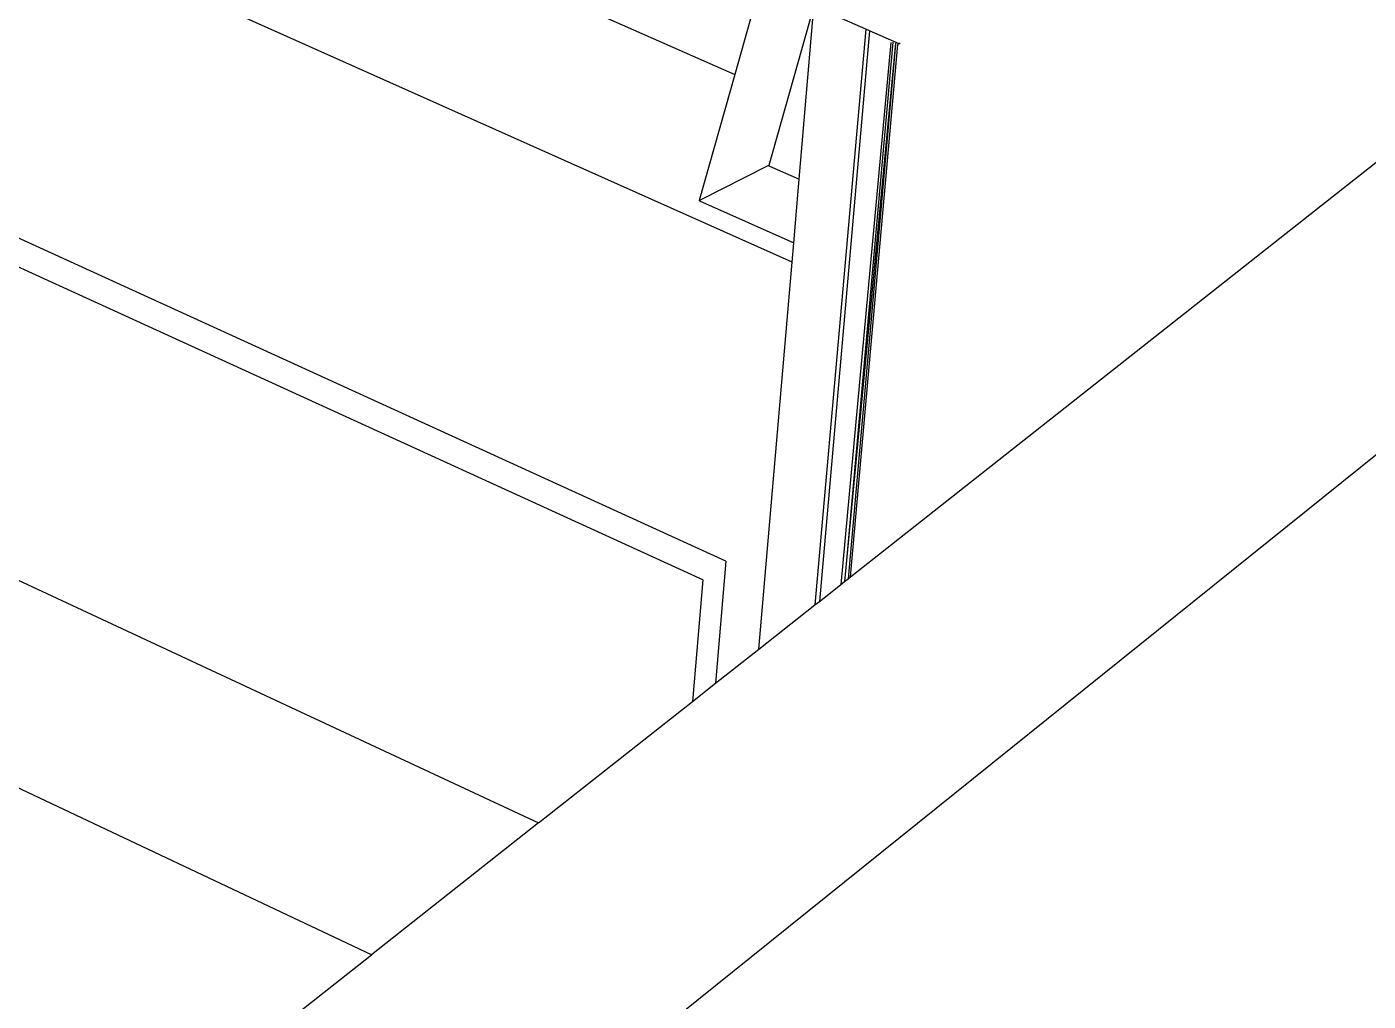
# Model space of a CAD drawing. Header units: millimetres. Extents: x -650 to 3773, y 316 to 2389.
# Drawn here: x 1752.4 to 1834.4, y 669.9 to 729.5 of the extents above; entities that cross this region are included whole.
import ezdxf

# ---------------------------------------------------------------- set-up
doc = ezdxf.new("R2010")
doc.units = ezdxf.units.MM

# ---------------------------------------------------------------- blocks, each defined once
blk = doc.blocks.new('A$Cc7a5da99')
for p, q in [((802.838, 457.543), (658.117, 341.207)), ((679.486, 398.88), (563.181, 450.852)), ((653.774, 356.522), (473.632, 441.608)), ((710.757, 401.482), (756.974, 437.947)), ((681.6, 430.292), (675.984, 410.345)), ((655.729, 419.302), (675.984, 410.345)), ((680.816, 414.517), (678.065, 404.779)), ((679.923, 403.953), (680.826, 414.458)), ((683.987, 413.124), (680.872, 414.492)), ((683.987, 413.124), (680.887, 377.914)), ((684.228, 413.018), (681.162, 378.131)), ((684.228, 413.018), (683.987, 413.124)), ((686.025, 412.228), (684.228, 413.018)), ((685.523, 412.299), (682.461, 379.156)), ((685.817, 412.199), (682.698, 379.343)), ((685.655, 412.331), (682.816, 380.646)), ((685.816, 412.269), (682.816, 380.646)), ((685.817, 412.199), (682.918, 379.517)), ((683.069, 379.636), (685.953, 412.174)), ((686.025, 412.228), (685.953, 412.174)), ((686.095, 412.282), (686.025, 412.228)), ((675.984, 410.345), (673.816, 402.647)), ((678.009, 404.755), (673.822, 402.65)), ((678.077, 404.773), (678.009, 404.755)), ((678.065, 404.779), (678.077, 404.773)), ((678.077, 404.773), (679.923, 403.953)), ((679.588, 400.061), (679.923, 403.953)), ((673.816, 402.647), (673.807, 402.643)), ((673.807, 402.643), (673.814, 402.64)), ((673.814, 402.64), (673.809, 402.621)), ((673.838, 402.629), (673.809, 402.621)), ((673.817, 402.639), (673.838, 402.629)), ((673.838, 402.629), (679.588, 400.061)), ((675.447, 380.599), (630.25, 401.22)), ((683.069, 379.636), (710.757, 401.482)), ((674.033, 379.438), (629.146, 399.956)), ((679.486, 398.88), (679.588, 400.061)), ((677.449, 375.201), (679.486, 398.88)), ((613.521, 388.132), (663.99, 364.582)), ((675.447, 380.599), (674.814, 373.122)), ((682.816, 380.646), (682.692, 379.338)), ((674.033, 379.438), (673.409, 372.014)), ((681.729, 378.578), (682.461, 379.156)), ((682.461, 379.156), (682.692, 379.338)), ((682.692, 379.338), (682.698, 379.343)), ((682.698, 379.343), (682.918, 379.517)), ((682.918, 379.517), (683.069, 379.636)), ((680.887, 377.914), (681.162, 378.131)), ((681.162, 378.131), (681.729, 378.578)), ((677.449, 375.201), (680.887, 377.914)), ((674.814, 373.122), (677.449, 375.201)), ((673.409, 372.014), (674.814, 373.122)), ((663.99, 364.582), (673.409, 372.014)), ((663.99, 364.582), (653.774, 356.522)), ((643.332, 348.283), (653.774, 356.522))]:
    blk.add_line(p, q)

msp = doc.modelspace()

# ---------------------------------------------------------------- block references
msp.add_blockref('A$Cc7a5da99', (1119.698, 316.243))

doc.saveas('drawing.dxf')
